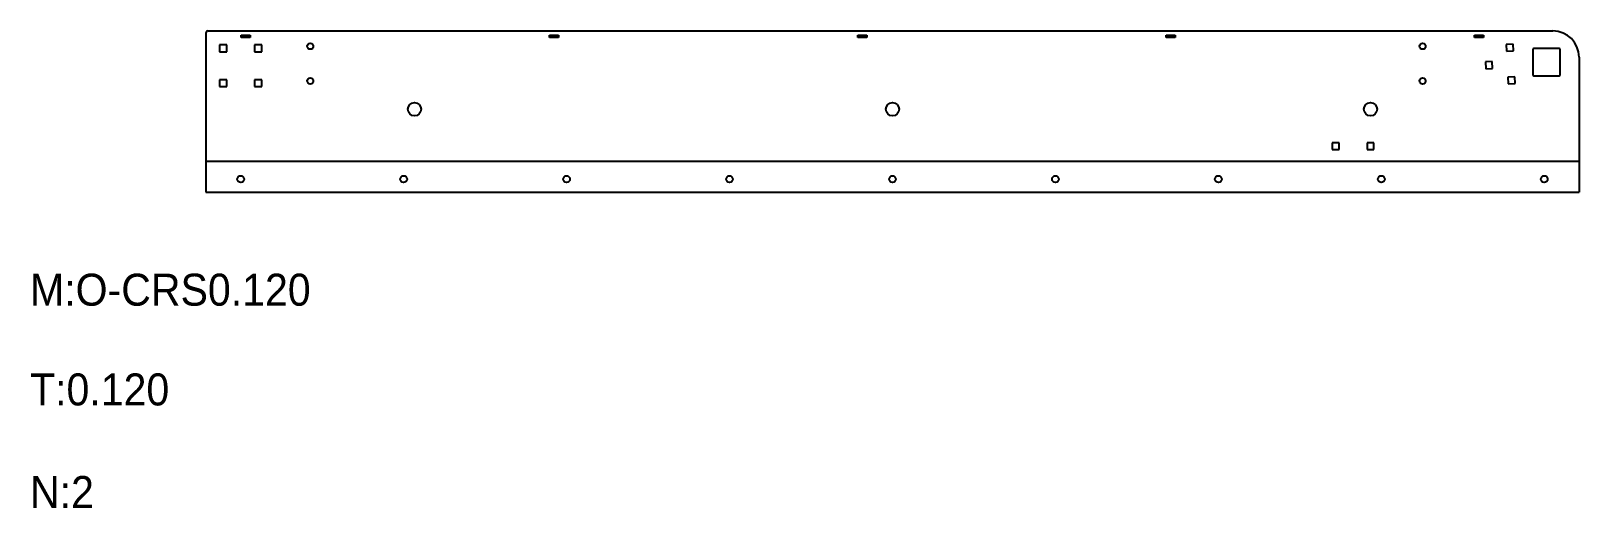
# Model space of a CAD drawing. Header units: inches. Extents: x 2 to 91, y 1.9 to 29.3.
import ezdxf

# ---------------------------------------------------------------- set-up
doc = ezdxf.new("R2010")
doc.units = ezdxf.units.IN
doc.header["$LTSCALE"] = 8
doc.header["$MEASUREMENT"] = 0
for name, color, linetype, lineweight in [('DADO', 6, 'Continuous', 25), ('INSIDE', 4, 'Continuous', 25), ('OUTSIDE', 1, 'Continuous', 25)]:
    doc.layers.add(name, color=color, linetype=linetype, lineweight=lineweight)
doc.layers.add('TEXTP', color=3, linetype='Continuous')
doc.styles.add('SLDTEXTSTYLE0', font='TXT', dxfattribs={"width": 0.96})

msp = doc.modelspace()

# ---------------------------------------------------------------- linework, layer by layer
at = {"layer": 'DADO'}
msp.add_line((91.017, 21.772), (12.017, 21.772), dxfattribs=at)
at = {"layer": 'INSIDE'}
for p, q in [((14.049, 29.033), (14.557, 29.033)), ((14.049, 28.905), (14.049, 29.033)), ((14.557, 28.905), (14.049, 28.905)), ((14.557, 29.033), (14.557, 28.905)), ((31.789, 29.033), (32.297, 29.033)), ((31.789, 28.905), (31.789, 29.033)), ((32.297, 28.905), (31.789, 28.905)), ((32.297, 29.033), (32.297, 28.905)), ((49.529, 29.033), (50.037, 29.033)), ((49.529, 28.905), (49.529, 29.033)), ((50.037, 28.905), (49.529, 28.905)), ((50.037, 29.033), (50.037, 28.905)), ((67.269, 29.033), (67.777, 29.033)), ((67.269, 28.905), (67.269, 29.033)), ((67.777, 28.905), (67.269, 28.905)), ((67.777, 29.033), (67.777, 28.905)), ((85.009, 29.033), (85.517, 29.033)), ((85.009, 28.905), (85.009, 29.033)), ((85.517, 28.905), (85.009, 28.905)), ((85.517, 29.033), (85.517, 28.905)), ((87.218, 28.522), (86.828, 28.501)), ((86.828, 28.501), (86.849, 28.112)), ((87.238, 28.132), (87.218, 28.522)), ((13.227, 28.474), (12.807, 28.474)), ((12.807, 28.474), (12.807, 28.084)), ((12.807, 28.084), (13.227, 28.084)), ((13.227, 28.084), (13.227, 28.474)), ((15.227, 28.474), (14.807, 28.474)), ((14.807, 28.474), (14.807, 28.084)), ((14.807, 28.084), (15.227, 28.084)), ((15.227, 28.084), (15.227, 28.474)), ((86.849, 28.112), (87.238, 28.132)), ((88.352, 28.219), (88.352, 26.759)), ((89.872, 28.279), (88.412, 28.279)), ((89.932, 26.759), (89.932, 28.219)), ((86.016, 27.521), (85.627, 27.5)), ((85.627, 27.5), (85.647, 27.111)), ((85.647, 27.111), (86.037, 27.131)), ((86.037, 27.131), (86.016, 27.521)), ((13.227, 26.474), (12.807, 26.474)), ((12.807, 26.474), (12.807, 26.084)), ((12.807, 26.084), (13.227, 26.084)), ((13.227, 26.084), (13.227, 26.474)), ((15.227, 26.474), (14.807, 26.474)), ((14.807, 26.474), (14.807, 26.084)), ((14.807, 26.084), (15.227, 26.084)), ((15.227, 26.084), (15.227, 26.474)), ((87.316, 26.65), (86.926, 26.63)), ((86.926, 26.63), (86.947, 26.241)), ((86.947, 26.241), (87.336, 26.261)), ((87.336, 26.261), (87.316, 26.65)), ((88.412, 26.699), (89.872, 26.699)), ((77.212, 22.854), (76.822, 22.854)), ((76.822, 22.854), (76.822, 22.464)), ((76.822, 22.464), (77.212, 22.464)), ((77.212, 22.464), (77.212, 22.854)), ((79.212, 22.854), (78.822, 22.854)), ((78.822, 22.854), (78.822, 22.464)), ((78.822, 22.464), (79.212, 22.464)), ((79.212, 22.464), (79.212, 22.854))]:
    msp.add_line(p, q, dxfattribs=at)
for centre, radius in [((18.017, 28.404), 0.175), ((82.017, 28.404), 0.175), ((18.017, 26.404), 0.175), ((82.017, 26.404), 0.175), ((24.017, 24.779), 0.38), ((51.517, 24.779), 0.38), ((79.017, 24.779), 0.38), ((14.017, 20.765), 0.195), ((23.392, 20.765), 0.195), ((32.767, 20.765), 0.195), ((42.142, 20.765), 0.195), ((51.517, 20.765), 0.195), ((60.892, 20.765), 0.195), ((70.267, 20.765), 0.195), ((79.642, 20.765), 0.195), ((89.017, 20.765), 0.195)]:
    msp.add_circle(centre, radius, dxfattribs=at)
for centre, start, end in [((88.412, 28.219), 90, 180), ((89.872, 28.219), 360, 90), ((88.412, 26.759), 180, 270), ((89.872, 26.759), 270, 0)]:
    msp.add_arc(centre, 0.06, start, end, dxfattribs=at)
at = {"layer": 'OUTSIDE'}
for p, q in [((12.017, 29.154), (12.017, 20.015)), ((12.142, 29.279), (89.517, 29.279)), ((91.017, 27.779), (91.017, 20.015)), ((12.017, 20.015), (91.017, 20.015))]:
    msp.add_line(p, q, dxfattribs=at)
for centre, radius, start, end in [((12.142, 29.154), 0.125, 90, 180), ((89.517, 27.779), 1.5, 0, 90)]:
    msp.add_arc(centre, radius, start, end, dxfattribs=at)

# ---------------------------------------------------------------- texts
at = {"layer": 'TEXTP', "char_height": 1.84, "attachment_point": 1, "style": 'SLDTEXTSTYLE0'}
for s, insert in [('M:O-CRS0.120', (1.897, 15.326)), ('T:0.120', (1.897, 9.592)), ('N:2', (1.897, 3.694))]:
    msp.add_mtext(s, dxfattribs=dict(at, insert=insert))

doc.saveas('drawing.dxf')
